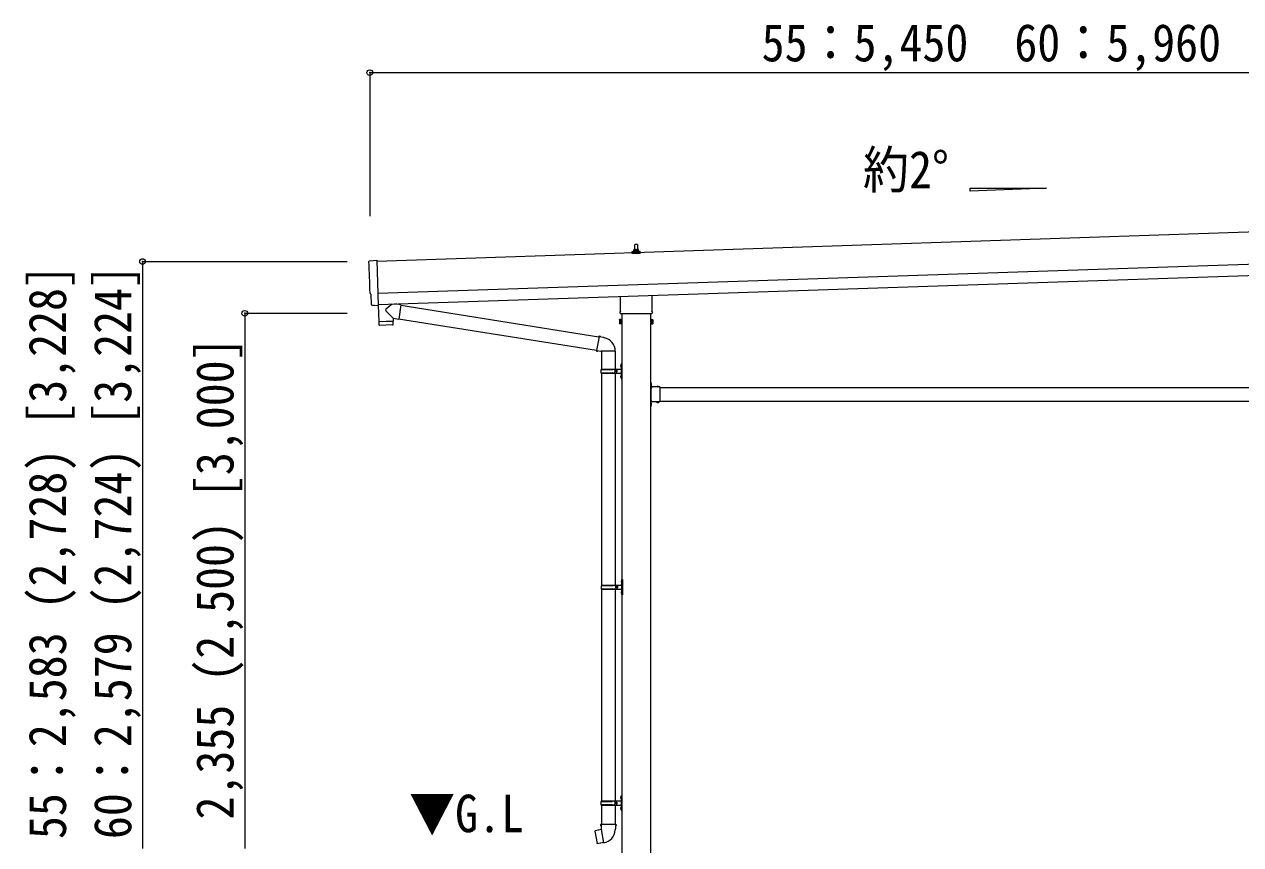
# Model space of a CAD drawing. Units: millimetres at full size, sheet at 1:50; details may follow other scales. Extents: x -14053 to 14053, y -9700 to 9700.
# Drawn here: x -4866 to 487, y -3648 to -38 of the extents above; entities that cross this region are included whole.
import ezdxf
from ezdxf.enums import TextEntityAlignment as Align

# ---------------------------------------------------------------- set-up
doc = ezdxf.new("R2010")
doc.units = ezdxf.units.MM
doc.header["$LTSCALE"] = 50
doc.header["$PDMODE"] = 32
doc.header["$PDSIZE"] = 25
doc.linetypes.add('USER3', pattern=[4, 3, -1])
for name, color, linetype, lineweight in [('0-2_建具', 4, 'Continuous', 13), ('0-7_ハッチ', 7, 'Continuous', 13), ('0-8_外構', 6, 'Continuous', 5), ('0-9_敷地', 7, 'Continuous', 9)]:
    doc.layers.add(name, color=color, linetype=linetype, lineweight=lineweight)
doc.styles.add('ＭＳ ゴシック', font='')
doc.styles.get('ＭＳ ゴシック').set_extended_font_data('MS Gothic')

msp = doc.modelspace()

# ---------------------------------------------------------------- linework, layer by layer
at = {"layer": '0-2_建具'}
for p, q in [((2067.95, -901.88), (-3315.06, -1081.32)), ((-2179.41, -1030.7), (-2178.69, -1007.18)), ((-2177.69, -1006.2), (-2169.14, -1006.2)), ((-2168.14, -1007.18), (-2167.41, -1030.7)), ((-3310.39, -1221.24), (2072.62, -1041.8)), ((-2191.66, -1046.2), (-2191.66, -1038.49)), ((-2155.16, -1046.2), (-2191.66, -1046.2)), ((-2191.28, -1037.7), (-2155.55, -1037.7)), ((-2190.9, -1037.52), (-2184.18, -1035.89)), ((-2183.8, -1035.7), (-2163.03, -1035.7)), ((-2183.41, -1034.91), (-2183.41, -1030.7)), ((-2182.41, -1030.7), (-2164.41, -1030.7)), ((-2163.41, -1034.91), (-2163.41, -1030.7)), ((-2155.93, -1037.52), (-2162.65, -1035.89)), ((-2155.16, -1046.2), (-2155.16, -1038.49)), ((-3308.73, -1271.21), (2074.28, -1091.78)), ((-2105.11, -1231.09), (-2105.11, -1300.19)), ((-3328.22, -1275.63), (-3335.15, -1275.5)), ((-2241.71, -1300.19), (-2241.71, -1235.64)), ((-2247.41, -1338.46), (-2246.65, -1337.15)), ((-2240.41, -1337.15), (-2246.65, -1337.15)), ((-2243.41, -1308.96), (-2243.41, -1303.46)), ((-2105.48, -1312.46), (-2241.35, -1312.46)), ((-2240.41, -1356.78), (-2240.41, -1337.15)), ((-2240.41, -1337.76), (-2237.91, -1337.76)), ((-2235.91, -1312.46), (-2235.91, -4164.96)), ((-2110.91, -1312.46), (-2110.91, -4164.96)), ((-2106.41, -1337.76), (-2108.91, -1337.76)), ((-2106.41, -1356.78), (-2106.41, -1337.15)), ((-2106.41, -1337.15), (-2100.17, -1337.15)), ((-2103.41, -1303.46), (-2103.41, -1308.96)), ((-2099.41, -1338.46), (-2100.17, -1337.15)), ((-2247.41, -1338.46), (-2247.41, -1355.46)), ((-2247.41, -1355.46), (-2246.65, -1356.78)), ((-2240.41, -1342.06), (-2246.65, -1342.06)), ((-2240.41, -1351.87), (-2246.65, -1351.87)), ((-2240.41, -1356.78), (-2246.65, -1356.78)), ((-2237.91, -1356.16), (-2240.41, -1356.16)), ((-2110.91, -1357.46), (-2108.91, -1357.46)), ((-2108.91, -1356.16), (-2106.41, -1356.16)), ((-2106.41, -1342.06), (-2100.17, -1342.06)), ((-2106.41, -1351.87), (-2100.17, -1351.87)), ((-2106.41, -1356.78), (-2100.17, -1356.78)), ((-2099.41, -1355.46), (-2100.17, -1356.78)), ((-2099.41, -1338.46), (-2099.41, -1355.46)), ((-2108.91, -1613.96), (-2110.91, -1613.96)), ((-2110.91, -1620.96), (-2108.91, -1620.96)), ((-2110.91, -1626.96), (-2108.91, -1626.96)), ((-2104.91, -1636.96), (-2110.41, -1636.96)), ((-2110.41, -1636.96), (-2110.41, -1696.96)), ((-2108.91, -1613.96), (-2108.91, -1633.96)), ((-2108.4, -1618.06), (-2108.91, -1618.06)), ((-2068.91, -1633.96), (-2108.91, -1633.96)), ((-2108.91, -1637.96), (-2108.91, -1695.96)), ((-2072.01, -1633.45), (-2072.01, -1633.96)), ((-2068.91, -1633.96), (-2068.91, -1699.96)), ((-2068.91, -1636.96), (822.09, -1636.96)), ((-2110.91, -1706.96), (-2108.91, -1706.96)), ((-2110.91, -1712.96), (-2108.91, -1712.96)), ((-2104.91, -1696.96), (-2110.41, -1696.96)), ((-2108.91, -1697.96), (-2104.91, -1697.96)), ((-2108.91, -1699.96), (-2108.91, -1719.96)), ((-2068.91, -1699.96), (-2108.91, -1699.96)), ((-2108.4, -1704.06), (-2108.91, -1704.06)), ((-2072.01, -1700.47), (-2072.01, -1699.96)), ((-2068.91, -1696.96), (822.09, -1696.96)), ((-2108.91, -1719.96), (-2110.91, -1719.96))]:
    msp.add_line(p, q, dxfattribs=at)
for points in [[(-3346.73, -1078.93), (-3315.23, -1076.23), (-3308.64, -1273.98)], [(-3338.09, -1272.6), (-3339.66, -1225.6), (-3340.26, -1225.62)], [(-3327.49, -1275.33), (-3326.85, -1274.68), (-3308.6, -1274.98)], [(-2108.91, -1357.46), (-2108.91, -1336.46), (-2110.91, -1336.46)], [(-2108.4, -1618.06), (-2108.4, -1629.86), (-2108.91, -1629.86)], [(-2108.91, -1637.96), (-2104.91, -1637.96), (-2104.91, -1635.96), (-2108.91, -1635.96)], [(-2072.01, -1633.45), (-2083.81, -1633.45), (-2083.81, -1633.96)], [(-2108.91, -1695.96), (-2104.91, -1695.96), (-2104.91, -1697.96)], [(-2108.4, -1704.06), (-2108.4, -1715.86), (-2108.91, -1715.86)], [(-2072.01, -1700.47), (-2083.81, -1700.47), (-2083.81, -1699.96)]]:
    msp.add_lwpolyline(points, dxfattribs=at)
msp.add_lwpolyline([(-2237.91, -1357.46), (-2237.91, -1336.46), (-2235.91, -1336.46), (-2235.91, -1357.46)], close=True, dxfattribs=at)
at = {"layer": '0-2_建具', "linetype": 'USER3'}
for points in [[(-2106.3, -1621.46), (-2109.08, -1622.82), (-2109.69, -1623.96)], [(-2106.3, -1626.46), (-2109.08, -1625.11), (-2109.69, -1623.96)], [(-2080.41, -1631.35), (-2079.06, -1634.13), (-2077.91, -1634.74)], [(-2075.41, -1631.35), (-2076.77, -1634.13), (-2077.91, -1634.74)], [(-2106.3, -1707.46), (-2109.08, -1708.82), (-2109.69, -1709.96)], [(-2106.3, -1712.46), (-2109.08, -1711.11), (-2109.69, -1709.96)], [(-2080.41, -1702.57), (-2079.06, -1699.8), (-2077.91, -1699.19)], [(-2075.41, -1702.57), (-2076.77, -1699.8), (-2077.91, -1699.19)]]:
    msp.add_lwpolyline(points, dxfattribs=at)
at = {"layer": '0-2_建具'}
for centre, radius, start, end in [((-2177.69, -1007.2), 1, 90, 178.60509), ((-2169.14, -1007.2), 1, 1.39491, 90), ((-2190.66, -1038.49), 1, 103.62699, 180), ((-2184.41, -1034.91), 1, 283.62699, 0), ((-2179.33, -1031.34), 4.13, 90, 171.17633), ((-2182.41, -1031.7), 1, 90, 180), ((-2170.08, -1030.7), 4.83, 133.60282, 180), ((-2176.75, -1030.7), 4.83, 0, 46.39718), ((-2167.5, -1031.34), 4.13, 8.82367, 90), ((-2164.41, -1031.7), 1, 0, 90), ((-2162.41, -1034.91), 1, 180, 256.37301), ((-2156.16, -1038.49), 1, 0, 76.37301), ((-2243.07, -1339.6), 4.34, 145.61575, 214.38425), ((-2239.41, -1303.46), 4, 125.09963, 180), ((-2239.41, -1308.96), 4, 180, 194.47751), ((-2239.41, -1308.96), 4, 194.47751, 241.04498), ((-2107.41, -1308.96), 4, 298.95502, 345.52249), ((-2107.41, -1303.46), 4, 0, 54.90037), ((-2107.41, -1308.96), 4, 345.52249, 0), ((-2103.76, -1339.6), 4.34, 325.61575, 34.38425), ((-2231.17, -1346.96), 16.24, 162.41205, 197.58795), ((-2243.07, -1354.32), 4.34, 145.61575, 214.38425), ((-2115.65, -1346.96), 16.24, 342.41205, 17.58795), ((-2103.76, -1354.32), 4.34, 325.61575, 34.38425), ((-2108.91, -1633.96), 2, 180, 270), ((-2114.15, -1623.96), 8.23, 314.2189, 45.7811), ((-2077.91, -1639.2), 8.23, 44.2189, 135.7811), ((-2108.91, -1699.96), 2, 90, 180), ((-2114.15, -1709.96), 8.23, 314.2189, 45.7811), ((-2077.91, -1694.73), 8.23, 224.2189, 315.7811)]:
    msp.add_arc(centre, radius, start, end, dxfattribs=at)
for centre, major_axis, ratio, start_param, end_param in [((-3346.47, -1081.92), (-3, -0.1), 0.99863, 4.7647489, 6.2979817), ((-8107.34, -1311.08), (4760.73, 158.69), 0.99863, 6.2686928, 6.2979817), ((-3340.4, -1221.22), (-4.4, -0.15), 0.99863, 6.2686928, 7.8539816), ((-3335.09, -1272.5), (-2.11, -2.14), 0.9974, 5.5252311, 7.0411395), ((-3328.2, -1274.63), (-0.704, -0.714), 0.9974, 0.7579542, 1.5707963)]:
    msp.add_ellipse(centre, major_axis=major_axis, ratio=ratio, start_param=start_param, end_param=end_param, dxfattribs=at)
at = {"layer": '0-7_ハッチ', "color": 4}
for p, q in [((-704.05, -759.78), (-368.05, -759.78)), ((-704.05, -772.19), (-704.05, -759.78)), ((-368.05, -759.78), (-704.05, -772.19))]:
    msp.add_line(p, q, dxfattribs=at)
at = {"layer": '0-8_外構'}
for p, q in [((-3346.06, -250.85), (-3346.06, -882.24)), ((-3346.06, -250.85), (2103.61, -250.85)), ((-4346.06, -1082.35), (-3446.06, -1082.35)), ((-4346.06, -1082.35), (-4346.06, -3664.96)), ((-3896.06, -1309.96), (-3446.06, -1309.96)), ((-3896.06, -1309.96), (-3896.06, -3664.96))]:
    msp.add_line(p, q, dxfattribs=at)
for p in [(-3346.06, -250.85), (-4346.06, -1082.35), (-3896.06, -1309.96)]:
    msp.add_point(p, dxfattribs=at)
at = {"layer": '0-9_敷地'}
for p, q in [((-3308.64, -1273.98), (-3308.6, -1274.98)), ((-3247.31, -1269.16), (-3274.53, -1292.2)), ((-3209.62, -1272.45), (-3235.53, -1268.77)), ((-3209.62, -1272.45), (-3218.59, -1335.52)), ((-3209.39, -1274.36), (-2337.28, -1413.21)), ((-3243.07, -1332.04), (-3274.56, -1299.53)), ((-3243.07, -1332.04), (-3218.59, -1335.52)), ((-3243.07, -1332.04), (-3242.67, -1344.05)), ((-3218.82, -1333.61), (-2347.7, -1472.31)), ((-3306.6, -1347.18), (-3305.93, -1360.22)), ((-3245.32, -1361.15), (-3302.84, -1363.06)), ((-3302.13, -1346.03), (-3302.08, -1347.03)), ((-3247.16, -1344.2), (-3247.15, -1345.2)), ((-2336.96, -1411.39), (-2348.02, -1474.13)), ((-2336.96, -1411.39), (-2335.82, -1409.41)), ((-2336.96, -1411.39), (-2317.33, -1415.21)), ((-2335.82, -1409.41), (-2332.26, -1410.04)), ((-2332.26, -1410.04), (-2331.84, -1412.39)), ((-2317.33, -1415.21), (-2315.64, -1416.84)), ((-2315.64, -1416.84), (-2313.53, -1417.29)), ((-2348.02, -1474.13), (-2347.63, -1476.38)), ((-2348.02, -1474.13), (-2328.27, -1477.26)), ((-2347.63, -1476.38), (-2344.06, -1477.01)), ((-2344.06, -1477.01), (-2342.87, -1474.94)), ((-2328.27, -1477.26), (-2326.06, -1476.27)), ((-2265.76, -1476.67), (-2326.95, -1476.67)), ((-2325.91, -1476.67), (-2325.91, -1555.96)), ((-2265.91, -1476.67), (-2265.91, -1555.96)), ((-2242.22, -1538.81), (-2240.17, -1539.81)), ((-2240.95, -1536.81), (-2240.31, -1536.81)), ((-2240.95, -1536.81), (-2240.95, -1545.11)), ((-2240.95, -1545.11), (-2240.31, -1545.11)), ((-2240.31, -1536.81), (-2239.91, -1537.21)), ((-2240.17, -1539.81), (-2239.56, -1540.96)), ((-2239.91, -1532.96), (-2236.91, -1531.46)), ((-2239.91, -1532.96), (-2239.91, -1596.96)), ((-2236.91, -1531.46), (-2236.91, -1598.46)), ((-2236.91, -1531.46), (-2235.91, -1531.46)), ((-2235.91, -1531.46), (-2235.91, -1598.46)), ((-2328.91, -1557.96), (-2278.58, -1557.96)), ((-2328.91, -1571.96), (-2278.58, -1571.96)), ((-2327.91, -1555.96), (-2241.91, -1555.96)), ((-2327.91, -1555.96), (-2327.91, -1557.96)), ((-2327.91, -1573.96), (-2327.91, -1571.96)), ((-2327.91, -1573.96), (-2241.91, -1573.96)), ((-2325.91, -1573.96), (-2325.91, -2505.96)), ((-2268.91, -1555.96), (-2268.91, -1560.46)), ((-2268.91, -1560.46), (-2266.91, -1560.46)), ((-2268.91, -1573.96), (-2268.91, -1569.46)), ((-2268.91, -1569.46), (-2266.91, -1569.46)), ((-2266.91, -1560.46), (-2266.91, -1569.46)), ((-2265.91, -1573.96), (-2265.91, -2505.96)), ((-2260.91, -1555.96), (-2260.91, -1573.96)), ((-2260.91, -1560.46), (-2257.91, -1560.46)), ((-2260.91, -1569.46), (-2257.91, -1569.46)), ((-2257.91, -1560.46), (-2257.91, -1569.46)), ((-2242.22, -1586.81), (-2240.17, -1587.81)), ((-2240.95, -1584.81), (-2240.31, -1584.81)), ((-2240.95, -1584.81), (-2240.95, -1593.11)), ((-2240.95, -1593.11), (-2240.31, -1593.11)), ((-2240.31, -1584.81), (-2240.31, -1593.11)), ((-2240.31, -1584.81), (-2239.91, -1585.21)), ((-2240.31, -1593.11), (-2239.91, -1592.71)), ((-2240.17, -1587.81), (-2239.56, -1588.96)), ((-2239.91, -1596.96), (-2236.91, -1598.46)), ((-2236.91, -1598.46), (-2235.91, -1598.46)), ((-2326.41, -2507.96), (-2276.08, -2507.96)), ((-2325.41, -2505.96), (-2239.41, -2505.96)), ((-2325.41, -2505.96), (-2325.41, -2507.96)), ((-2266.41, -2505.96), (-2266.41, -2510.46)), ((-2266.41, -2510.46), (-2264.41, -2510.46)), ((-2264.41, -2510.46), (-2264.41, -2519.46)), ((-2258.41, -2505.96), (-2258.41, -2523.96)), ((-2258.41, -2510.46), (-2255.41, -2510.46)), ((-2255.41, -2510.46), (-2255.41, -2519.46)), ((-2239.72, -2488.81), (-2237.67, -2489.81)), ((-2238.45, -2486.81), (-2237.81, -2486.81)), ((-2238.45, -2486.81), (-2238.45, -2495.11)), ((-2238.45, -2495.11), (-2237.81, -2495.11)), ((-2237.81, -2486.81), (-2237.41, -2487.21)), ((-2237.67, -2489.81), (-2237.06, -2490.96)), ((-2237.41, -2482.96), (-2234.41, -2481.46)), ((-2237.41, -2482.96), (-2237.41, -2546.96)), ((-2234.41, -2481.46), (-2234.41, -2548.46)), ((-2234.41, -2481.46), (-2233.41, -2481.46)), ((-2233.41, -2481.46), (-2233.41, -2548.46)), ((-2326.41, -2521.96), (-2276.08, -2521.96)), ((-2325.91, -2523.96), (-2325.91, -3455.96)), ((-2325.41, -2523.96), (-2325.41, -2521.96)), ((-2325.41, -2523.96), (-2239.41, -2523.96)), ((-2266.41, -2523.96), (-2266.41, -2519.46)), ((-2266.41, -2519.46), (-2264.41, -2519.46)), ((-2265.91, -2523.96), (-2265.91, -3455.96)), ((-2258.41, -2519.46), (-2255.41, -2519.46)), ((-2239.72, -2536.81), (-2237.67, -2537.81)), ((-2238.45, -2534.81), (-2237.81, -2534.81)), ((-2238.45, -2534.81), (-2238.45, -2543.11)), ((-2238.45, -2543.11), (-2237.81, -2543.11)), ((-2237.81, -2534.81), (-2237.81, -2543.11)), ((-2237.81, -2534.81), (-2237.41, -2535.21)), ((-2237.81, -2543.11), (-2237.41, -2542.71)), ((-2237.67, -2537.81), (-2237.06, -2538.96)), ((-2237.41, -2546.96), (-2234.41, -2548.46)), ((-2234.41, -2548.46), (-2233.41, -2548.46)), ((-2328.91, -3457.96), (-2278.58, -3457.96)), ((-2328.91, -3471.96), (-2278.58, -3471.96)), ((-2327.91, -3455.96), (-2241.91, -3455.96)), ((-2327.91, -3455.96), (-2327.91, -3457.96)), ((-2327.91, -3473.96), (-2327.91, -3471.96)), ((-2327.91, -3473.96), (-2241.91, -3473.96)), ((-2325.91, -3473.96), (-2325.91, -3558.89)), ((-2268.91, -3455.96), (-2268.91, -3460.46)), ((-2268.91, -3460.46), (-2266.91, -3460.46)), ((-2268.91, -3473.96), (-2268.91, -3469.46)), ((-2268.91, -3469.46), (-2266.91, -3469.46)), ((-2266.91, -3460.46), (-2266.91, -3469.46)), ((-2265.91, -3473.96), (-2265.91, -3558.89)), ((-2260.91, -3455.96), (-2260.91, -3473.96)), ((-2260.91, -3460.46), (-2257.91, -3460.46)), ((-2260.91, -3469.46), (-2257.91, -3469.46)), ((-2257.91, -3460.46), (-2257.91, -3469.46)), ((-2242.22, -3438.81), (-2240.17, -3439.81)), ((-2240.95, -3436.81), (-2240.31, -3436.81)), ((-2240.95, -3436.81), (-2240.95, -3445.11)), ((-2240.95, -3445.11), (-2240.31, -3445.11)), ((-2240.31, -3436.81), (-2239.91, -3437.21)), ((-2240.17, -3439.81), (-2239.56, -3440.96)), ((-2239.91, -3432.96), (-2236.91, -3431.46)), ((-2239.91, -3432.96), (-2239.91, -3496.96)), ((-2236.91, -3431.46), (-2236.91, -3498.46)), ((-2236.91, -3431.46), (-2235.91, -3431.46)), ((-2235.91, -3431.46), (-2235.91, -3498.46)), ((-2242.22, -3486.81), (-2240.17, -3487.81)), ((-2240.95, -3484.81), (-2240.31, -3484.81)), ((-2240.95, -3484.81), (-2240.95, -3493.11)), ((-2240.95, -3493.11), (-2240.31, -3493.11)), ((-2240.31, -3484.81), (-2240.31, -3493.11)), ((-2240.31, -3484.81), (-2239.91, -3485.21)), ((-2240.31, -3493.11), (-2239.91, -3492.71)), ((-2240.17, -3487.81), (-2239.56, -3488.96)), ((-2239.91, -3496.96), (-2236.91, -3498.46)), ((-2236.91, -3498.46), (-2235.91, -3498.46)), ((-2326.5, -3582.09), (-2354.37, -3587.34)), ((-2341.63, -3584.74), (-2341.84, -3584.98)), ((-2327.76, -3558.89), (-2329.91, -3559.67)), ((-2329.91, -3559.67), (-2329.91, -3563.29)), ((-2329.91, -3563.29), (-2327.67, -3564.1)), ((-2264.06, -3558.89), (-2327.76, -3558.89)), ((-2327.76, -3558.89), (-2327.41, -3578.89)), ((-2327.41, -3578.89), (-2326.06, -3580.89)), ((-2316.15, -3639.39), (-2326.28, -3581.91)), ((-2326.26, -3581.09), (-2326.26, -3581.8)), ((-2326.06, -3580.89), (-2326.1, -3580.89)), ((-2265.72, -3580.83), (-2265.8, -3582.99)), ((-2264.41, -3578.89), (-2265.72, -3580.83)), ((-2264.06, -3558.89), (-2264.41, -3578.89)), ((-2261.91, -3563.29), (-2264.15, -3564.1)), ((-2264.06, -3558.89), (-2261.91, -3559.67)), ((-2261.91, -3559.67), (-2261.91, -3563.29)), ((-2354.37, -3587.34), (-2355.18, -3588.51)), ((-2355.18, -3588.51), (-2345.56, -3643.07)), ((-2315.85, -3640.15), (-2316.09, -3639.49)), ((-2331.54, -3641.98), (-2331.82, -3641.82))]:
    msp.add_line(p, q, dxfattribs=at)
for points in [[(-3309, -1274.97), (-3306.63, -1346.18), (-3242.67, -1344.05)], [(-3242.42, -1358.1), (-3242.63, -1345.05), (-3306.6, -1347.18)], [(-2242.22, -1543.11), (-2240.17, -1542.11), (-2239.56, -1540.96)], [(-2240.31, -1536.81), (-2240.31, -1545.11), (-2239.91, -1544.71)], [(-2242.22, -1591.11), (-2240.17, -1590.11), (-2239.56, -1588.96)], [(-2239.72, -2493.11), (-2237.67, -2492.11), (-2237.06, -2490.96)], [(-2237.81, -2486.81), (-2237.81, -2495.11), (-2237.41, -2494.71)], [(-2239.72, -2541.11), (-2237.67, -2540.11), (-2237.06, -2538.96)], [(-2242.22, -3443.11), (-2240.17, -3442.11), (-2239.56, -3440.96)], [(-2240.31, -3436.81), (-2240.31, -3445.11), (-2239.91, -3444.71)], [(-2242.22, -3491.11), (-2240.17, -3490.11), (-2239.56, -3488.96)], [(-2339.39, -3584.52), (-2339.67, -3584.37), (-2341.63, -3584.74)], [(-2316.42, -3639.29), (-2344.4, -3643.89), (-2345.56, -3643.07)], [(-2329.35, -3641.42), (-2329.56, -3641.66), (-2331.54, -3641.98)]]:
    msp.add_lwpolyline(points, dxfattribs=at)
for centre, radius, start, end in [((-3271.14, -1295.88), 5, 132.56466, 226.88314), ((-3302.94, -1360.07), 3, 182.90915, 271.95747), ((-3245.42, -1358.15), 3, 271.90915, 0.90915), ((-2326.06, -1476.27), 60.3, 359.62495, 78), ((-2236.62, -1540.96), 6, 136.21765, 223.78235), ((-2280.16, -1564.96), 49.25, 171.82876, 180.00002), ((-2280.16, -1564.96), 49.25, 180.00002, 188.17127), ((-2278.58, -1555.96), 2, 270, 359.99998), ((-2278.58, -1573.96), 2, 0.00005, 90.00004), ((-2236.62, -1588.96), 6, 136.21765, 223.78235), ((-2241.91, -1553.96), 2, 270, 359.99998), ((-2241.91, -1575.96), 2, 0.00005, 90.00004), ((-2277.66, -2514.96), 49.25, 171.82876, 180.00002), ((-2277.66, -2514.96), 49.25, 180.00002, 188.17127), ((-2276.08, -2505.96), 2, 270, 359.99998), ((-2234.12, -2490.96), 6, 136.21765, 223.78235), ((-2239.41, -2503.96), 2, 270, 359.99998), ((-2276.08, -2523.96), 2, 0.00005, 90.00004), ((-2234.12, -2538.96), 6, 136.21765, 223.78235), ((-2239.41, -2525.96), 2, 0.00005, 90.00004), ((-2280.16, -3464.96), 49.25, 171.82876, 180.00002), ((-2280.16, -3464.96), 49.25, 180.00002, 188.17127), ((-2278.58, -3455.96), 2, 270, 359.99998), ((-2278.58, -3473.96), 2, 0.00005, 90.00004), ((-2236.62, -3440.96), 6, 136.21765, 223.78235), ((-2241.91, -3453.96), 2, 270, 359.99998), ((-2241.91, -3475.96), 2, 0.00005, 90.00004), ((-2236.62, -3488.96), 6, 136.21765, 223.78235), ((-2326.56, -3581.8), 0.3, 280.66842, 0), ((-2326.06, -3581.09), 0.2, 100, 180), ((-2326.06, -3580.89), 60.3, 279.96938, 358), ((-2316.37, -3639.59), 0.3, 20, 99.33158), ((-2315.66, -3640.08), 0.2, 200, 279.96938)]:
    msp.add_arc(centre, radius, start, end, dxfattribs=at)

# ---------------------------------------------------------------- texts
at = {"layer": '0-7_ハッチ', "style": 'ＭＳ ゴシック', "width": 0.9}
for s, p in [('約2°', (-1175.13, -809.83)), ('▼G.L', (-3172.8, -3642.75))]:
    msp.add_text(s, height=165, dxfattribs=at).set_placement(p, align=Align.BOTTOM_LEFT)
at = {"layer": '0-8_外構', "color": 7, "style": 'ＭＳ ゴシック', "width": 0.9}
msp.add_text('55：5,450\u300060：5,960', height=165, dxfattribs=at).set_placement((-1621.22, -250.85), align=Align.BOTTOM_LEFT)
for s, p in [('55：2,583 (2,728) [3,228]', (-4633.12, -3623.66)), ('60：2,579 (2,724) [3,224]', (-4346.06, -3623.66)), ('2,355 (2,500) [3,000]', (-3896.06, -3537.46))]:
    msp.add_text(s, height=165, rotation=90, dxfattribs=at).set_placement(p, align=Align.BOTTOM_LEFT)

doc.saveas('drawing.dxf')
